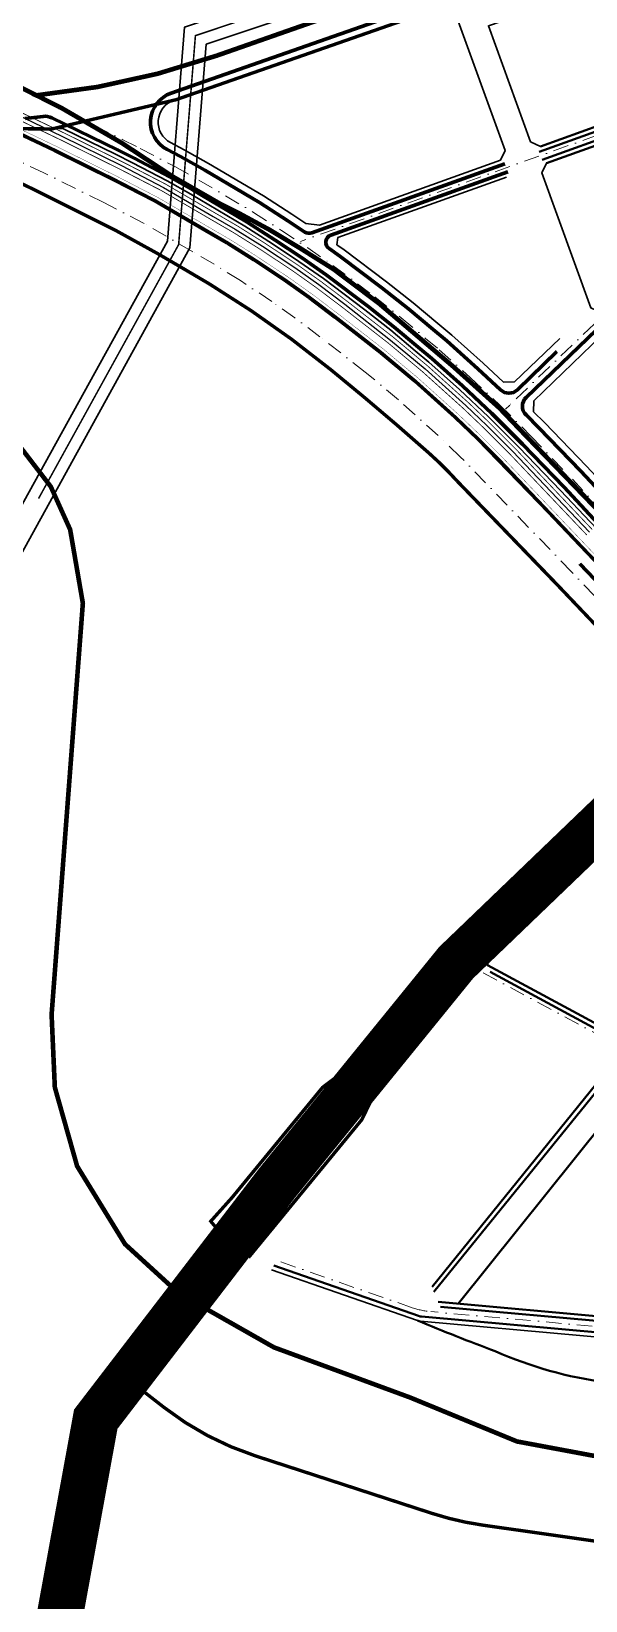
# Model space of a CAD drawing. Header units: millimetres. Extents: x 583747 to 596192, y 2304962 to 2309584.
# Drawn here: x 591074 to 591434, y 2306773 to 2307791 of the extents above; entities that cross this region are included whole.
import ezdxf

# ---------------------------------------------------------------- set-up
doc = ezdxf.new("R2010")
doc.units = ezdxf.units.MM
for name, pattern in [('CONTINOUS', [0]), ('DASHDOT', [1, 0.5, -0.25, 0, -0.25]), ('DASHED', [4.5, 3, -1.5]), ('PHANTOM2', [1.25, 0.625, -0.125, 0.125, -0.125, 0.125, -0.125]), ('RANHGIOI', [10, 6, -1.7, 0.6, -1.7]), ('RGXA', [10.3, 6, -2, 0.3, -2])]:
    doc.linetypes.add(name, pattern=pattern)
for name, color, linetype, lineweight in [('00_bo_sdd', 7, 'Continuous', 30), ('00_hanh lang DS', 255, 'Continuous', 30), ('00_o pho', 2, 'RANHGIOI', 13), ('00_tim_duong', 1, 'DASHDOT', 13), ('DUONG', 5, 'Continuous', 80), ('Duong khu vuc', 7, 'CONTINOUS', 13), ('Duong sat do thi', 212, 'Continuous', 40), ('HE', 7, 'Continuous', 40), ('KT-DIEN110', 1, 'Continuous', 30), ('Rgphuong', 5, 'RGXA', 13), ('TREE1', 93, 'Continuous', 13)]:
    doc.layers.add(name, color=color, linetype=linetype, lineweight=lineweight)

# ---------------------------------------------------------------- blocks, each defined once
blk = doc.blocks.new('dfsdf')
at = {"layer": '00_bo_sdd'}
for p, q in [((11741.9, 12958.5), (11780.5, 12939.4)), ((11780.5, 12939.4), (11806.7, 12925.9)), ((11806.7, 12925.9), (11839.6, 12906.7)), ((11839.6, 12906.7), (11853.5, 12898.7)), ((11853.8, 12898.5), (11870.9, 12887.7)), ((11871.1, 12887.6), (11891.8, 12874)), ((11892, 12873.8), (11907, 12863.1)), ((11907.2, 12863), (11923.7, 12850.5)), ((11923.8, 12850.4), (11953.3, 12827.5)), ((11953.5, 12827.3), (11975.3, 12809.1)), ((11975.6, 12808.9), (12001.5, 12785.5)), ((12001.7, 12785.4), (12016.3, 12771.5)), ((12016.5, 12771.2), (12088.9, 12696.3))]:
    blk.add_line(p, q, dxfattribs=at)
blk.add_lwpolyline([(12031.6, 12952.7), (11914.1, 12910.6), (11905.2, 12911.7), (11896.1, 12917.7), (11877.7, 12929.6), (11842, 12950.7), (11826.1, 12959.6), (11817.3, 12964.2, -0.656169), (11819.3, 12991.6), (11995.1, 13053.2), (12001.5, 13050.1), (12034.6, 12959.1)], format="xyb", close=True, dxfattribs=at)
for points in [[(11720.7, 12973.3), (11720.2, 12971), (11721.6, 12968.2), (11741.8, 12958.6)], [(11720.7, 12973.3), (11747.8, 12973.2), (11781.6, 12956.7), (11792.7, 12951.1), (11815.2, 12939.4), (11830.6, 12930.8), (11865.6, 12910), (11883.6, 12898.4), (11900.7, 12887.1), (11916.6, 12876), (11943.6, 12855.7), (11960.4, 12842.4), (11976.3, 12829), (11985, 12821.7), (12004.9, 12804), (12023.9, 12786.2), (12043.8, 12766.3), (12070.7, 12738.4), (12089.9, 12718), (12108, 12699), (12131.2, 12674.7), (12144.4, 12660.9), (12151.8, 12653.8)], [(12070.1, 12837), (12040.7, 12808.8), (12033.5, 12808.7), (12020.4, 12821), (12000.1, 12839.2), (11991, 12846.7), (11975, 12860.2), (11957.6, 12873.9), (11930.1, 12894.6), (11925.3, 12897.9), (11925.9, 12902.5), (12035.6, 12941.7)], [(12097.3, 12838.9), (12053.2, 12796.5), (12053.1, 12789.5), (12060.2, 12782.5), (12087.4, 12754.2), (12106.6, 12733.8), (12116.2, 12723.7), (12122, 12723.5), (12141.3, 12740.7)]]:
    blk.add_lwpolyline(points, dxfattribs=at)
at = {"layer": '00_tim_duong', "ltscale": 20}
for points in [[(12510.8, 13118), (11901.7, 12900)], [(11727.3, 12994.7), (11731.6, 12992.8), (11786.3, 12966.1), (11797.5, 12960.4), (11820.2, 12948.6), (11835.8, 12939.9), (11871.2, 12918.9), (11889.3, 12907.2), (11906.6, 12895.8), (11922.8, 12884.5), (11950, 12864), (11967.1, 12850.5), (11983, 12837.1), (11991.9, 12829.7), (12012, 12811.7), (12031.2, 12793.8), (12051.3, 12773.7), (12078.3, 12745.6), (12097.6, 12725.2)], [(12092.6, 12846.6), (12037.6, 12793.8), (12034.9, 12791.2)]]:
    blk.add_lwpolyline(points, dxfattribs=at)
at = {"layer": 'DUONG'}
blk.add_line((12083.2, 12690.8), (12166.5, 12603.2), dxfattribs=at)
at = {"layer": 'DUONG', "flags": 128}
for points in [[(11993.5, 13057.9), (11817.7, 12996.3, 0.656169), (11815.1, 12959.7), (11823.7, 12955.2), (11839.6, 12946.4), (11875.1, 12925.3), (11893.4, 12913.5), (11904.6, 12906.1, 0.235607), (11909.1, 12905.6), (12034.5, 12950.5)], [(11722.9, 12979.8), (11734.6, 12981.2, -0.143674), (11740.2, 12980.2), (11782.9, 12959.4), (11794.1, 12953.8), (11816.6, 12942), (11832.1, 12933.4), (11867.2, 12912.6), (11885.2, 12900.9), (11902.4, 12889.6), (11918.4, 12878.4), (11945.4, 12858.1), (11962.3, 12844.7), (11978.2, 12831.3), (11987, 12824), (12006.9, 12806.2), (12026, 12788.4), (12045.9, 12768.4), (12072.9, 12740.4), (12092.1, 12720), (12110.2, 12701), (12133.4, 12676.8), (12146.5, 12663), (12161, 12649.1)], [(12068.3, 12828.5), (12042.6, 12803.7, -0.398781), (12031.6, 12803.7), (12017, 12817.3), (11996.8, 12835.4), (11987.8, 12842.8), (11971.8, 12856.3), (11954.6, 12870), (11927.2, 12890.5), (11920.3, 12895.4, -0.608009), (11921.5, 12904.2), (12036.4, 12945.3)], [(12093.9, 12842.6), (12048.3, 12798.8, 0.420364), (12048.2, 12787.4), (12056.6, 12779), (12083.8, 12750.8), (12103, 12730.3), (12113.9, 12718.9, 0.404498), (12120.9, 12718.6), (12143, 12738.4)]]:
    blk.add_lwpolyline(points, format="xyb", dxfattribs=at)
blk = doc.blocks.new('www')
at = {"layer": '00_bo_sdd'}
for points in [[(18151.399, 14948.481), (18058.838, 14916.754), (18086.188, 14841.424), (18092.602, 14838.409), (18174.614, 14867.755), (18177.657, 14874.154)], [(18184.818, 14853.881), (18178.445, 14856.911), (18096.526, 14827.599), (18093.525, 14821.215), (18125.322, 14733.635), (18131.764, 14730.539), (18213.334, 14758.152), (18216.404, 14764.47)]]:
    blk.add_lwpolyline(points, close=True, dxfattribs=at)
blk.add_lwpolyline([(18316.58, 14064.586), (18226.381, 14056.761), (18014.758, 14075.755, -0.06130464), (18012.847, 14076.166), (17918.008, 14109.14)], format="xyb", dxfattribs=at)
at = {"layer": '00_hanh lang DS', "color": 7, "linetype": 'CONTINOUS', "lineweight": -3, "const_width": 0.2, "elevation": 0.837}
blk.add_lwpolyline([(18156.985, 14542.964), (18119.062, 14582.718), (18069.074, 14635.272), (18052.504, 14651.848), (18039.014, 14664.697), (18012.782, 14688.294), (17990.649, 14706.789), (17960.957, 14729.913), (17944.234, 14742.539), (17928.878, 14753.464), (17907.961, 14767.305), (17890.488, 14778.254), (17876.394, 14786.432), (17844.236, 14805.166), (17817.176, 14819.143), (17778.426, 14838.295), (17729.372, 14861.713)], dxfattribs=at)
at = {"layer": '00_o pho', "color": 2, "linetype": 'PHANTOM2', "ltscale": 10, "const_width": 2.2}
for points in [[(18392.199, 15055.777), (17855.798, 14868.674), (17796.402, 14854.701), (17820.856, 14840.502), (17853.964, 14818.697), (17885.137, 14800.822), (17896.061, 14795.414), (17916.727, 14784.226), (17935.996, 14772.627), (17958.145, 14758.73), (17987.786, 14736.415), (18035.769, 14695.637), (18066.016, 14668.497), (18081.847, 14651.905), (18144.112, 14587.486)], [(17755.036, 14846.417), (17777.278, 14835.798), (17815.99, 14816.665), (17842.968, 14802.731), (17875.069, 14784.03), (17889.126, 14775.873), (17906.531, 14764.967), (17927.382, 14751.169), (17942.67, 14740.293), (17959.346, 14727.703), (17988.985, 14704.619), (18011.045, 14686.186), (18037.212, 14662.648), (18050.65, 14649.848), (18067.173, 14633.319), (18117.14, 14580.788), (18155.077, 14541.017)], [(18144.112, 14587.486), (18081.847, 14651.905), (18066.016, 14668.497), (18035.769, 14695.637), (17987.786, 14736.415), (17958.145, 14758.73), (17935.996, 14772.627), (17916.727, 14784.226), (17896.061, 14795.414), (17885.137, 14800.822), (17853.964, 14818.697), (17820.856, 14840.502), (17796.402, 14854.701), (17775.424, 14849.766), (17755.816, 14849.835)], [(17733.461, 14671.046), (17774.585, 14617.507), (17787.157, 14589.625), (17795.406, 14541.849), (17775.102, 14274.762), (17777.203, 14227.533), (17791.69, 14176.363), (17822.797, 14125.745), (17854.198, 14097.034), (17878.472, 14126.563), (17884.301, 14133.655), (17878.475, 14140.591), (17892.454, 14156.171), (17951.078, 14227.489), (17973.348, 14244.344), (18025.8, 14308.153), (18040.426, 14323.927), (18182.502, 14460.684)]]:
    blk.add_lwpolyline(points, dxfattribs=at)
for points in [[(18182.719, 14470.609), (18118.64, 14537.945), (18103.816, 14553.519), (18038.442, 14621.199, 0.02778027), (18020.325, 14639.182, 0.01093229), (17956.359, 14693.525, 0.03395335), (17877.505, 14749.168), (17859.036, 14760.04), (17844.07, 14768.759), (17816.051, 14784.219), (17764.693, 14809.892), (17681.818, 14849.457)], [(18196.289, 14446.195), (18057.525, 14312.625), (18042.33, 14296.767), (17988.798, 14231.643), (17976.571, 14206.533), (17903.017, 14117.054, -0.01840918), (17896.39, 14121.59), (17868.526, 14087.693), (17919.519, 14058.746), (18008.132, 14026.129), (18077.345, 13997.669), (18151.929, 13983.735)]]:
    blk.add_lwpolyline(points, format="xyb", dxfattribs=at)
blk.add_lwpolyline([(18357.556, 14026.425), (18344.981, 14020.982), (18330.93, 14016.691), (18278.008, 13993.206), (18151.929, 13983.735), (18077.345, 13997.669), (18008.132, 14026.129), (17919.519, 14058.746), (17868.526, 14087.693), (17854.671, 14070.838, 0.04551343), (17829.697, 14034.103), (17848.229, 14019.694, 0.08678375), (17907.275, 13988.368), (18022.192, 13950.969, 0.04334259), (18054.894, 13943.381), (18191.4, 13923.953, -0.40380136), (18222.451, 13881.552), (18143.479, 13459.523), (18191.33, 13450.375), (18192.131, 13454.554), (18205.98, 13541.962), (18249.722, 13779.139), (18263.688, 13823.385)], format="xyb", close=True, dxfattribs=at)
at = {"layer": '00_tim_duong', "ltscale": 20}
blk.add_lwpolyline([(18524.475, 14129.613), (18210.832, 14459.2), (18112.838, 14562.171), (18040.568, 14636.94), (18026.138, 14650.685), (18000.365, 14673.868), (17978.748, 14691.932), (17949.427, 14714.768), (17933.033, 14727.145), (17918.157, 14737.728), (17897.704, 14751.262), (17880.705, 14761.914), (17866.876, 14769.939), (17835.121, 14788.438), (17808.639, 14802.116), (17770.156, 14821.136), (17670.231, 14868.84)], dxfattribs=at)
for points in [[(18189.702, 14210.131), (18136.523, 14257.887, 0.0594978), (18134.971, 14258.978), (18040.325, 14309.95), (18199.302, 14462.975), (18235.503, 14495.931)], [(18314.867, 14071.213), (18226.391, 14063.537), (18021.337, 14081.942, -0.06130464), (18009.395, 14084.512), (17920.686, 14115.336)]]:
    blk.add_lwpolyline(points, format="xyb", dxfattribs=at)
at = {"layer": 'DUONG', "lineweight": 40}
for p, q in [((18091.707, 14834.903), (18174.703, 14864.6)), ((18091.707, 14834.903), (18174.703, 14864.6)), ((18176.474, 14859.392), (18093.654, 14829.758)), ((18176.474, 14859.392), (18093.654, 14829.758)), ((18118.251, 14567.362), (18201.593, 14479.787)), ((18118.251, 14567.362), (18201.593, 14479.787)), ((18186.741, 14459.212), (18044.704, 14322.493)), ((18186.741, 14459.212), (18044.704, 14322.493)), ((18194.931, 14450.44), (18057.832, 14318.473)), ((18194.931, 14450.44), (18057.832, 14318.473))]:
    blk.add_line(p, q, dxfattribs=at)
for points in [[(18060.025, 14302.464), (18137.288, 14260.854, -0.0594978), (18139.228, 14259.49), (18183.621, 14219.624, 0.41729576), (18194.975, 14220.294), (18225.275, 14254.757, -0.13273251), (18236.579, 14262.255), (18317.876, 14289.353)], [(18022.187, 14098.144), (18136.806, 14239.484, -0.42903599), (18151.255, 14240.626), (18179.784, 14215.005, -0.41113807), (18180.447, 14203.771), (18165.49, 14186.758, 0.15138751), (18160.655, 14175.951), (18148.957, 14079.118, -0.40524828), (18143.546, 14074.738), (18027.686, 14085.137)], [(18315.82, 14067.532), (18226.386, 14059.773), (18015.394, 14078.71, -0.06130464), (18013.483, 14079.121), (17919.455, 14111.794)]]:
    blk.add_lwpolyline(points, format="xyb", dxfattribs=at)
at = {"layer": 'Duong khu vuc', "const_width": 30.008}
blk.add_lwpolyline([(16819.506, 12112.258), (17083.575, 12579.692), (17133.371, 12661.116), (17187.694, 12731.984), (17530.525, 13213.779), (17649.726, 13374.583), (17717.959, 13528.294), (17747.013, 13688.772), (17769.706, 13825.862), (17803.8, 14012.125), (17921.364, 14165.213), (18037.829, 14308.448), (18233.642, 14496.443)], dxfattribs=at)
at = {"layer": 'Duong sat do thi', "linetype": 'CONTINOUS', "lineweight": -3, "const_width": 0.5, "elevation": 0.837}
for points in [[(17733.69, 14870.785), (17782.764, 14847.358), (17821.654, 14828.136), (17849.018, 14814.003), (17881.389, 14795.145), (17895.622, 14786.886), (17913.343, 14775.781), (17934.505, 14761.778), (17950.115, 14750.673), (17967.011, 14737.917), (17996.897, 14714.641), (18019.302, 14695.919), (18045.776, 14672.105), (18059.457, 14659.073), (18076.202, 14642.322), (18126.271, 14589.683)], [(17733.722, 14870.717), (17782.796, 14847.29), (17821.686, 14828.068), (17849.051, 14813.935), (17881.421, 14795.077), (17895.654, 14786.818), (17913.376, 14775.713), (17934.537, 14761.71), (17950.147, 14750.605), (17967.043, 14737.849), (17996.929, 14714.573), (18019.334, 14695.851), (18045.808, 14672.037), (18059.49, 14659.005), (18076.234, 14642.254), (18126.303, 14589.615)], [(18122.651, 14586.235), (18072.622, 14638.831), (18055.965, 14655.494), (18042.379, 14668.435), (18016.025, 14692.14), (17993.757, 14710.749), (17963.968, 14733.949), (17947.158, 14746.64), (17931.675, 14757.655), (17910.636, 14771.577), (17893.039, 14782.604), (17878.875, 14790.823), (17846.611, 14809.619), (17819.399, 14823.673), (17780.579, 14842.86), (17731.515, 14866.283)], [(18122.683, 14586.167), (18072.654, 14638.763), (18055.997, 14655.426), (18042.411, 14668.367), (18016.058, 14692.072), (17993.789, 14710.681), (17964, 14733.881), (17947.191, 14746.572), (17931.707, 14757.587), (17910.668, 14771.509), (17893.071, 14782.536), (17878.907, 14790.755), (17846.643, 14809.551), (17819.431, 14823.605), (17780.611, 14842.792), (17731.547, 14866.215)]]:
    blk.add_lwpolyline(points, dxfattribs=at)
at = {"layer": 'Duong sat do thi', "linetype": 'CONTINOUS', "lineweight": -3, "elevation": 0.837}
blk.add_lwpolyline([(17732.603, 14868.534), (17781.671, 14845.109), (17820.526, 14825.905), (17847.815, 14811.811), (17880.132, 14792.984), (17894.331, 14784.745), (17911.99, 14773.679), (17933.09, 14759.717), (17948.637, 14748.657), (17965.489, 14735.933), (17995.327, 14712.695), (18017.663, 14694.03), (18044.078, 14670.27), (18057.711, 14657.284), (18074.412, 14640.576), (18124.461, 14587.959)], dxfattribs=at)
at = {"layer": 'HE'}
for p, q in [((18092.602, 14838.409), (18174.614, 14867.755)), ((18096.526, 14827.599), (18178.445, 14856.911)), ((18118.64, 14537.945), (18182.719, 14470.609)), ((18118.64, 14537.945), (18182.719, 14470.609)), ((18182.502, 14460.684), (18040.426, 14323.927)), ((18182.502, 14460.684), (18040.426, 14323.927)), ((18196.289, 14446.195), (18057.525, 14312.625))]:
    blk.add_line(p, q, dxfattribs=at)
blk.add_lwpolyline([(18196.289, 14446.195), (18057.525, 14312.625), (18058.324, 14306.787), (18135.675, 14265.13), (18143.798, 14259.418), (18185.665, 14221.821), (18192.687, 14222.235), (18224.895, 14258.868), (18232.94, 14264.204), (18316.927, 14292.199, 0.02660128), (18336.135, 14299.781, 0.51500113), (18337.677, 14307.774), (18206.158, 14445.979)], format="xyb", close=True, dxfattribs=at)
for points in [[(18023.335, 14094.796), (18140.624, 14239.429), (18147.493, 14239.971), (18177.741, 14212.808), (18178.16, 14205.712), (18162.623, 14188.041, 0.15138751), (18157.788, 14177.234), (18146.346, 14082.517), (18140.766, 14078), (18026.084, 14088.293)], [(18571.307, 14062.017), (18472.083, 14165.326, -0.05976385), (18333.334, 14072.553, -0.14476995), (18135.339, 14036.024, -0.07184637), (18063.271, 14056.279, -0.01044912), (18012.794, 14076.185, 0.01044912)]]:
    blk.add_lwpolyline(points, format="xyb", dxfattribs=at)
blk.add_lwpolyline([(18164.595, 14190.283), (18148.91, 14194.536), (18134.668, 14205.963), (18039.24, 14087.029)], dxfattribs=at)
at = {"layer": 'KT-DIEN110'}
for points in [[(18849.017, 15259.751), (18799.121, 15242.186), (18755.31, 15226.374), (18677.387, 15200.071), (18573.649, 15165.936), (18498.84, 15141.764), (18431.149, 15115.953), (18373.962, 15095.217), (18292.038, 15065.451), (18166.531, 15020.825), (18086.511, 14992.373), (18026.076, 14971.831), (17975.65, 14954.125), (17861.436, 14915.833), (17850.274, 14776.862), (17742.039, 14580.76), (17681.495, 14478.255), (17610.228, 14346.213), (17547.197, 14292.581), (17532.486, 14280.064), (17445.025, 14205.646), (17252.812, 14041.935), (17173.549, 14187.634)], [(18992.516, 15238.304), (18946.796, 15294.176), (18849.017, 15259.751), (18799.121, 15242.186), (18755.31, 15226.374), (18677.387, 15200.071), (18573.649, 15165.936), (18498.84, 15141.764), (18431.149, 15115.953), (18373.962, 15095.217), (18292.038, 15065.451), (18166.531, 15020.825), (18086.511, 14992.373), (18026.076, 14971.831), (17975.65, 14954.125), (17861.436, 14915.833), (17850.274, 14776.862), (17742.039, 14580.76), (17720.196, 14543.779)], [(17287.393, 13640.278), (17272.077, 14006.524), (17270.674, 14009.102), (17297.893, 14060.627), (17454.746, 14194.222), (17542.207, 14268.64), (17556.918, 14281.157), (17622.092, 14336.612), (17694.558, 14470.876), (17755.065, 14573.32), (17864.967, 14772.441), (17875.595, 14904.76), (17980.519, 14939.937)], [(17287.393, 13640.278), (17272.077, 14006.524), (17270.674, 14009.102), (17297.893, 14060.627), (17454.746, 14194.222), (17542.207, 14268.64), (17556.918, 14281.157), (17622.092, 14336.612), (17694.558, 14470.876), (17755.065, 14573.32), (17864.967, 14772.441), (17875.595, 14904.76), (17980.519, 14939.937)]]:
    blk.add_lwpolyline(points, dxfattribs=at)
at = {"layer": 'KT-DIEN110', "const_width": 1}
blk.add_lwpolyline([(18169.043, 15013.758), (18088.974, 14985.289), (18028.525, 14964.742), (17978.085, 14947.031), (17868.515, 14910.296), (17857.621, 14774.651), (17766.622, 14609.78)], dxfattribs=at)
at = {"layer": 'Rgphuong', "color": 6, "linetype": 'DASHED', "ltscale": 2, "const_width": 3, "flags": 128}
blk.add_lwpolyline([(17765.245, 14871.542, 0.06016404), (17882.339, 14897.299), (18027.487, 14948.105), (18547.047, 15132.112)], format="xyb", dxfattribs=at)
for points in [[(18549.734, 14152.098), (18515.308, 14184.878), (18474.497, 14227.103), (18444.04, 14258.975), (18394.884, 14306.889), (18301.726, 14398.86), (18293.107, 14410.16), (18274.014, 14438.585), (18250.869, 14464.66), (18250.869, 14464.66), (18223.081, 14495.502), (18222.526, 14496.468), (18205.088, 14523.41), (18144.112, 14587.486), (18081.847, 14651.905), (18066.016, 14668.497), (18035.769, 14695.637), (18035.769, 14695.637), (18035.769, 14695.637), (17987.786, 14736.415), (17987.786, 14736.415), (17987.786, 14736.415), (17958.145, 14758.73), (17935.996, 14772.627), (17916.727, 14784.226), (17896.061, 14795.414), (17885.137, 14800.822), (17853.964, 14818.697), (17820.856, 14840.502), (17781.73, 14863.22), (17750.678, 14878.896), (17753.543, 14877.487), (17671.988, 14917.588), (17598.355, 14956.376), (17568.445, 14924.363), (17514.95, 14881.47), (17493.145, 14871.294), (17505.606, 14821.321), (17514.581, 14752.127)], [(16049.25, 14434.099), (16054.646, 14433.218), (16138.847, 14402.888), (16193.402, 14383.265), (16251.597, 14362.332), (16359.532, 14304.838), (16526.597, 14198.154), (16570.558, 14172.646), (16603.182, 14166.573), (16635.491, 14175.172), (16671.147, 14194.854), (16710.594, 14225.606), (16710.594, 14225.606), (16760.758, 14264.876), (16773.599, 14274.929), (16808.09, 14297), (16836.197, 14314.986), (16887.924, 14347.597), (16936.956, 14391.853), (16976.328, 14436.624), (17010.799, 14475.764), (17060.868, 14533.526), (17091.676, 14569.067), (17109.718, 14583.723), (17174.761, 14630.368), (17207.97, 14654.7), (17227.466, 14665.036), (17255.739, 14675.101), (17259.028, 14676.186), (17310.147, 14701.367), (17396.915, 14729.763), (17455.151, 14745.726), (17462.766, 14747.814), (17514.581, 14752.127), (17575.642, 14750.347), (17628.644, 14735.9), (17681.373, 14703.472), (17733.461, 14671.046), (17774.585, 14617.507), (17787.157, 14589.625), (17795.406, 14541.849), (17775.102, 14274.762), (17777.203, 14227.533), (17791.69, 14176.363), (17822.797, 14125.745), (17857.681, 14093.849), (17919.519, 14058.746), (18008.132, 14026.129), (18077.345, 13997.669), (18147.509, 13984.561), (18151.929, 13983.735), (18278.008, 13993.206), (18330.93, 14016.691), (18344.981, 14020.982), (18358.111, 14026.665)]]:
    blk.add_lwpolyline(points, dxfattribs=at)
at = {"layer": 'HE', "lineweight": 40}
blk.add_blockref('dfsdf', (6035.032, 1876.669), dxfattribs=at)

msp = doc.modelspace()

# ---------------------------------------------------------------- block references
at = {"layer": 'TREE1'}
msp.add_blockref('www', (573312.5, 2292878.3), dxfattribs=at)

doc.saveas('drawing.dxf')
